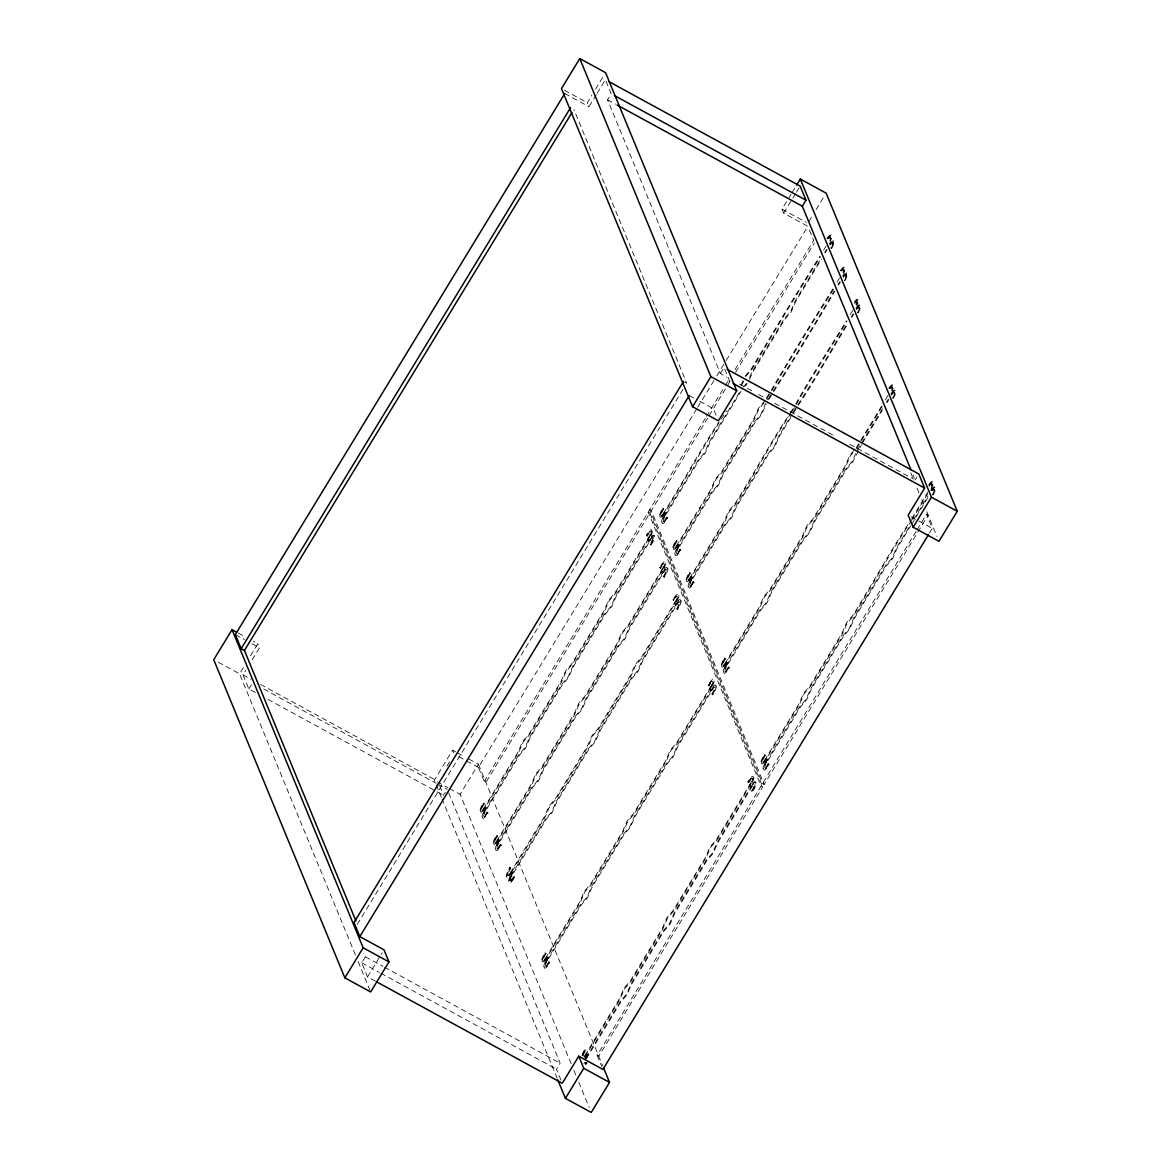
<?xml version="1.0" encoding="UTF-8"?>
<svg xmlns="http://www.w3.org/2000/svg" width="1171" height="1171" viewBox="0 0 1171 1171"><rect width="100%" height="100%" fill="white"/><g stroke="black" fill="none" stroke-linecap="round" stroke-linejoin="round"><path stroke-width="0.75" stroke-dasharray="5 3.75" d="M484.56 808.473L483.901 808.122L517.948 752.177L522.5 741.667L528.736 734.466L560.763 681.859L565.505 671.027L571.741 663.825L603.768 611.218L608.51 600.386L614.746 593.185L648.793 537.269L649.451 537.621M487.721 812.396A5.46 1.317 -61.4 0 1 484.106 816.553L483.447 816.187A5.46 1.317 -61.4 0 0 487.063 812.045L487.97 813.011A7.582 1.83 -61.4 0 1 483.784 818.251A7.582 1.83 -61.4 0 1 482.833 815.953L483.36 814.328A7.582 1.83 -61.4 0 1 486.228 808.78L485.072 807.214A7.582 1.83 -61.4 0 1 481.793 811.737L480.886 812.454A7.582 1.83 -61.4 0 1 479.934 810.156A7.582 1.83 -61.4 0 1 483.33 802.984L484.238 803.95A5.46 1.317 -61.4 0 0 481.501 810.23A5.46 1.317 -61.4 0 0 483.843 809.498L518.607 752.529L523.159 742.033L529.394 734.817L561.421 682.225L566.164 671.393L572.399 664.177L604.426 611.584L609.169 600.752L615.404 593.551L650.095 536.42A5.46 1.317 -61.4 0 0 650.9 531.971L650.242 531.605A5.46 1.317 -61.4 0 0 646.626 535.762L647.285 536.113A5.46 1.317 -61.4 0 1 650.9 531.971M497.836 840.69L497.177 840.339L531.224 784.394L535.776 773.885L542.012 766.683L574.039 714.076L578.781 703.244L585.017 696.042L617.044 643.435L621.786 632.603L628.022 625.402L662.069 569.487L662.727 569.838M500.998 844.613A5.46 1.317 -61.4 0 1 497.382 848.77L496.724 848.404A5.46 1.317 -61.4 0 0 500.339 844.262L501.247 845.213A7.582 1.83 -61.4 0 1 497.06 850.468A7.582 1.83 -61.4 0 1 496.109 848.17L496.636 846.545A7.582 1.83 -61.4 0 1 499.505 840.998L498.348 839.431A7.582 1.83 -61.4 0 1 495.07 843.954L494.162 844.672A7.582 1.83 -61.4 0 1 493.225 842.373A7.582 1.83 -61.4 0 1 496.606 835.201L497.514 836.153A5.46 1.317 -61.4 0 0 494.777 842.447A5.46 1.317 -61.4 0 0 497.119 841.7L531.883 784.746L536.435 774.236L542.671 767.034L574.698 714.427L579.44 703.61L585.676 696.394L617.703 643.801L622.445 632.969L628.681 625.753L663.372 568.638A5.46 1.317 -61.4 0 0 664.177 564.188L663.518 563.822A5.46 1.317 -61.4 0 0 659.902 567.979L660.561 568.33A5.46 1.317 -61.4 0 1 664.177 564.188M664.089 513.601L663.43 513.235C682.634 483.184 698.736 451.86 718.643 422.57M667.25 517.523A5.46 1.317 -61.4 0 1 663.635 521.666L662.976 521.315A5.46 1.317 -61.4 0 0 666.592 517.158L667.499 518.124A7.582 1.83 -61.4 0 1 663.328 523.378A7.582 1.83 -61.4 0 1 662.376 521.08L662.903 519.441A7.582 1.83 -61.4 0 1 665.757 513.893L664.601 512.327A7.582 1.83 -61.4 0 1 661.322 516.865L660.429 517.582A7.582 1.83 -61.4 0 1 659.478 515.284A7.582 1.83 -61.4 0 1 662.859 508.097L663.767 509.063A5.46 1.317 -61.4 0 0 661.03 515.357A5.46 1.317 -61.4 0 0 663.372 514.611L665.011 512.078C685.928 478.046 704.942 443.765 726.825 410.553M511.112 872.907L510.454 872.541L544.5 816.597L549.053 806.102L555.288 798.885L587.315 746.293L592.058 735.461L598.293 728.26L630.32 675.652L635.063 664.821L641.298 657.619L675.345 601.689L676.004 602.055M512.034 871.385L545.159 816.963L549.711 806.453L555.947 799.251L587.974 746.644L592.716 735.812L598.952 728.611L630.979 676.004L635.721 665.172L641.957 657.97L676.648 600.84A5.46 1.317 -61.4 0 0 677.453 596.39L676.794 596.039A5.46 1.317 -61.4 0 0 673.179 600.181L673.837 600.547A5.46 1.317 -61.4 0 1 677.453 596.39M677.365 545.818L676.721 545.452L710.768 489.507L715.32 478.998L721.556 471.796L753.582 419.189L758.325 408.372L764.561 401.155M680.527 549.741A5.46 1.317 -61.4 0 1 676.911 553.883L676.267 553.532A5.46 1.317 -61.4 0 0 679.883 549.375L680.775 550.341A7.582 1.83 -61.4 0 1 676.604 555.581A7.582 1.83 -61.4 0 1 675.652 553.298L676.179 551.658A7.582 1.83 -61.4 0 1 679.034 546.11L677.892 544.544A7.582 1.83 -61.4 0 1 674.613 549.082L673.706 549.799A7.582 1.83 -61.4 0 1 672.754 547.501A7.582 1.83 -61.4 0 1 676.135 540.314L677.043 541.28A5.46 1.317 -61.4 0 0 674.306 547.56A5.46 1.317 -61.4 0 0 676.662 546.828L711.426 489.873L715.979 479.363L722.214 472.162L754.241 419.555L758.984 408.723L764.18 402.722M690.656 578.02L689.997 577.669L724.044 521.724L728.596 511.215L734.832 504.013C753.626 474.372 769.581 443.677 789.137 414.812M693.817 581.943A5.46 1.317 -61.4 0 1 690.202 586.1L689.543 585.734A5.46 1.317 -61.4 0 0 693.159 581.592L694.066 582.558A7.582 1.83 -61.4 0 1 689.88 587.798A7.582 1.83 -61.4 0 1 688.929 585.5L689.456 583.875A7.582 1.83 -61.4 0 1 692.324 578.328L691.168 576.761A7.582 1.83 -61.4 0 1 687.889 581.284L686.982 582.002A7.582 1.83 -61.4 0 1 686.03 579.718A7.582 1.83 -61.4 0 1 689.426 572.531L690.319 573.497A5.46 1.317 -61.4 0 0 687.597 579.777A5.46 1.317 -61.4 0 0 689.939 579.045L724.703 522.076L729.255 511.581L735.49 504.364C754.519 474.167 770.884 443.048 790.732 413.626M546.301 958.273L545.642 957.922L579.689 901.977L584.241 891.468L590.477 884.266L622.504 831.659L627.246 820.827L633.482 813.625L665.509 761.018L670.251 750.187L676.487 742.985L710.534 687.07L711.192 687.421M549.462 962.196A5.46 1.317 -61.4 0 1 545.847 966.353L545.188 965.987A5.46 1.317 -61.4 0 0 548.804 961.845L549.711 962.796A7.582 1.83 -61.4 0 1 545.525 968.051A7.582 1.83 -61.4 0 1 544.574 965.753L545.101 964.128A7.582 1.83 -61.4 0 1 547.969 958.581L546.813 957A7.582 1.83 -61.4 0 1 543.534 961.537L542.627 962.255A7.582 1.83 -61.4 0 1 541.675 959.957A7.582 1.83 -61.4 0 1 545.071 952.784L545.979 953.736A5.46 1.317 -61.4 0 0 543.242 960.03A5.46 1.317 -61.4 0 0 545.584 959.283L580.348 902.329L584.9 891.819L591.135 884.617L623.162 832.01L627.905 821.178L634.14 813.977L666.167 761.37L670.91 750.552L677.145 743.336L711.836 686.206A5.46 1.317 -61.4 0 0 712.641 681.771L711.983 681.405A5.46 1.317 -61.4 0 0 708.367 685.562L709.026 685.913A5.46 1.317 -61.4 0 1 712.641 681.771M725.83 663.401L725.186 663.035L759.232 607.09L763.785 596.581L770.02 589.379L802.047 536.772L806.79 525.94L813.025 518.738L845.052 466.131L849.795 455.314L854.991 449.298M728.991 667.324A5.46 1.317 -61.4 0 1 725.376 671.466L724.717 671.1A5.46 1.317 -61.4 0 0 728.347 666.958L729.24 667.924A7.582 1.83 -61.4 0 1 725.069 673.164A7.582 1.83 -61.4 0 1 724.117 670.881L724.644 669.241A7.582 1.83 -61.4 0 1 727.498 663.694L726.342 662.127A7.582 1.83 -61.4 0 1 723.078 666.65L722.17 667.368A7.582 1.83 -61.4 0 1 721.219 665.084A7.582 1.83 -61.4 0 1 724.6 657.897L725.508 658.863A5.46 1.317 -61.4 0 0 722.77 665.143A5.46 1.317 -61.4 0 0 725.112 664.411L759.891 607.456L764.429 596.947L770.679 589.745L802.706 537.138L807.448 526.306L813.684 519.104L845.711 466.497L850.453 455.665L853.571 452.065M586.056 1055.042L585.398 1054.676L619.459 998.731L623.997 988.222L630.232 981.02L662.259 928.413L667.002 917.596L673.237 910.379L705.264 857.787L710.021 846.955L716.257 839.739L750.304 783.823L750.948 784.189M584.549 1056.959A5.46 1.317 -61.4 0 0 585.339 1056.052L620.103 999.097L624.655 988.587L630.891 981.386L662.918 928.779L667.66 917.947L673.896 910.745L705.923 858.138L710.665 847.306L716.915 840.105L751.592 782.975A5.46 1.317 -61.4 0 0 752.411 778.525L751.753 778.173A5.46 1.317 -61.4 0 0 748.137 782.316L748.781 782.682A5.46 1.317 -61.4 0 1 752.411 778.525M765.6 760.155L764.941 759.803L798.988 703.859L803.54 693.349L809.776 686.147L841.803 633.54L846.545 622.709L852.781 615.507C872.6 583.568 890.194 551.117 910.936 519.997M768.762 764.078A5.46 1.317 -61.4 0 1 765.146 768.235L764.487 767.869A5.46 1.317 -61.4 0 0 768.103 763.726L769.01 764.678A7.582 1.83 -61.4 0 1 764.824 769.933A7.582 1.83 -61.4 0 1 763.873 767.634L764.4 766.01A7.582 1.83 -61.4 0 1 767.268 760.462L766.112 758.896A7.582 1.83 -61.4 0 1 762.833 763.419L761.926 764.136A7.582 1.83 -61.4 0 1 760.974 761.838A7.582 1.83 -61.4 0 1 764.37 754.666L765.278 755.632A5.46 1.317 -61.4 0 0 762.541 761.911A5.46 1.317 -61.4 0 0 764.883 761.165L799.647 704.21L804.199 693.7L810.434 686.499L842.461 633.892L847.204 623.074L853.439 615.858C873.01 584.49 890.194 552.478 910.643 521.9M485.555 810.888L484.896 810.537L518.943 754.622L524.989 747.713L529.731 736.881L561.758 684.274L567.994 677.072L572.736 666.24L604.763 613.633L610.999 606.432L615.741 595.6L650.505 538.675A5.46 1.317 -61.4 0 1 652.847 537.928A5.46 1.317 -61.4 0 1 650.11 544.208L651.017 545.174A7.582 1.83 -61.4 0 0 654.399 538.001A7.582 1.83 -61.4 0 0 653.462 535.703L652.554 536.42A7.582 1.83 -61.4 0 0 649.276 540.943L648.119 539.377A7.582 1.83 -61.4 0 0 650.988 533.83L651.515 532.205A7.582 1.83 -61.4 0 0 650.564 529.907A7.582 1.83 -61.4 0 0 646.377 535.162L646.626 535.762M484.106 816.553A5.46 1.317 -61.4 0 1 484.911 812.103L519.602 754.973L525.647 748.064L530.39 737.232L562.417 684.64L568.652 677.424L573.395 666.606L605.422 613.999L611.657 606.798L616.4 595.966L651.164 539.026A5.46 1.317 -61.4 0 1 653.506 538.294A5.46 1.317 -61.4 0 1 650.769 544.574L651.017 545.174M498.831 843.105L498.173 842.754L532.22 786.824L538.265 779.93L543.007 769.098L575.034 716.491L581.27 709.289L586.012 698.458L618.039 645.85L624.275 638.649L629.017 627.817L663.064 571.902L663.723 572.253M497.382 848.77A5.46 1.317 -61.4 0 1 498.187 844.32L532.878 787.19L538.923 780.281L543.666 769.449L575.693 716.842L581.928 709.641L586.671 698.809L618.698 646.216L624.933 639L629.676 628.168L664.44 571.243A5.46 1.317 -61.4 0 1 666.782 570.497A5.46 1.317 -61.4 0 1 664.045 576.791L664.294 577.391A7.582 1.83 -61.4 0 0 667.69 570.204A7.582 1.83 -61.4 0 0 666.738 567.92L665.831 568.638A7.582 1.83 -61.4 0 0 662.552 573.161L661.395 571.594A7.582 1.83 -61.4 0 0 664.264 566.047L664.791 564.422A7.582 1.83 -61.4 0 0 663.84 562.124A7.582 1.83 -61.4 0 0 659.654 567.364L659.902 567.979M665.084 516.016L664.44 515.65L698.472 459.735L704.532 452.826L709.275 441.994L741.302 389.401M663.635 521.666A5.46 1.317 -61.4 0 1 664.455 517.216L699.131 460.101L705.191 453.192L709.933 442.36L741.009 391.304M512.108 875.323L511.449 874.957L545.496 819.041L551.541 812.132L556.284 801.315L588.31 748.708L594.546 741.492L599.289 730.675L631.315 678.068L637.551 670.866L642.308 660.034L676.34 604.104L676.999 604.47M512.371 873.449L510.819 876.171A5.46 1.317 -61.4 0 0 510 880.621L510.658 880.973A5.46 1.317 -61.4 0 1 511.464 876.537L546.154 819.407L552.2 812.498L556.942 801.667L588.969 749.059L595.205 741.858L599.947 731.026L631.974 678.419L638.21 671.217L642.952 660.385L677.716 603.46A5.46 1.317 -61.4 0 1 680.058 602.714A5.46 1.317 -61.4 0 1 677.321 609.008L677.57 609.608A7.582 1.83 -61.4 0 0 680.966 602.421A7.582 1.83 -61.4 0 0 680.014 600.138L679.107 600.855A7.582 1.83 -61.4 0 0 675.828 605.378L674.672 603.812A7.582 1.83 -61.4 0 0 677.541 598.264L678.068 596.625A7.582 1.83 -61.4 0 0 677.116 594.341A7.582 1.83 -61.4 0 0 672.93 599.581L673.179 600.181M740.98 385.435L743.014 380.795M742.312 384.249L743.673 381.146M749.572 377.545L752.28 371.368L784.307 318.761L790.542 311.545L795.285 300.727L820.842 258.747M749.542 379.463L752.938 371.719L784.965 319.112L791.201 311.91L795.943 301.079L821.5 259.113M745.049 376.154L751.284 368.938C774.016 330.954 795.943 293.511 819.846 256.332M745.707 376.506L751.943 369.304C774.675 331.32 796.602 293.862 820.505 256.698M678.375 548.233L677.716 547.867L711.763 491.952L717.808 485.043L722.551 474.211L754.578 421.604L760.813 414.402L765.556 403.571M676.911 553.883A5.46 1.317 -61.4 0 1 677.731 549.433L712.407 492.303L718.467 485.409L723.21 474.577L755.236 421.97L761.472 414.768L766.215 403.936M771.147 390.324C791.406 355.808 811.62 322.288 833.123 288.549M771.806 390.69C792.064 356.174 812.279 322.64 833.781 288.915M773.094 391.202C794.319 358.019 814.123 324.938 834.118 290.964M773.753 391.553C794.977 358.37 814.782 325.304 834.777 291.33M691.651 580.435L690.992 580.084L725.039 524.169L731.085 517.26L735.827 506.428L767.854 453.821L774.09 446.619L778.832 435.788L792.02 414.124M690.202 586.1A5.46 1.317 -61.4 0 1 691.007 581.65L725.698 524.52L731.743 517.611L736.486 506.794L768.513 454.187L774.748 446.985L779.491 436.154L792.679 414.49M795.738 403.98C811.591 375.408 829.288 348.738 846.399 320.766M796.397 404.332C812.25 375.774 829.932 349.09 847.057 321.117M547.296 960.688L546.637 960.337L580.684 904.407L586.73 897.513L591.472 886.681L623.499 834.074L629.735 826.872L634.477 816.041L666.504 763.433L672.74 756.232L677.482 745.4L711.529 689.485L712.188 689.836M545.847 966.353A5.46 1.317 -61.4 0 1 546.652 961.903L581.343 904.773L587.388 897.864L592.131 887.033L624.158 834.425L630.393 827.224L635.136 816.392L667.163 763.799L673.398 756.583L678.141 745.751L712.905 688.826A5.46 1.317 -61.4 0 1 715.247 688.08A5.46 1.317 -61.4 0 1 712.51 694.374L712.758 694.974A7.582 1.83 -61.4 0 0 716.154 687.787A7.582 1.83 -61.4 0 0 715.203 685.503L714.295 686.221A7.582 1.83 -61.4 0 0 711.017 690.744L709.86 689.177A7.582 1.83 -61.4 0 0 712.729 683.63L713.256 682.005A7.582 1.83 -61.4 0 0 712.305 679.707A7.582 1.83 -61.4 0 0 708.118 684.947L708.367 685.562M797.671 404.844C815.572 378.292 830.488 350.568 847.394 323.181M798.329 405.21C816.231 378.657 831.147 350.919 848.053 323.533M726.825 665.816L726.181 665.45L760.213 609.535L766.273 602.626L771.016 591.794L803.043 539.187L809.278 531.985L814.021 521.154L846.048 468.546L852.283 461.345L855.664 453.616M725.376 671.466A5.46 1.317 -61.4 0 1 726.196 667.016L760.872 609.886L766.932 602.992L771.674 592.16L803.701 539.553L809.937 532.351L814.679 521.519L846.706 468.912L852.942 461.711L861.475 444.658M587.052 1057.457L586.393 1057.091L620.44 1001.176L626.485 994.267L631.228 983.435L663.254 930.843L669.49 923.626L674.233 912.795L706.259 860.202L712.51 852.986L717.252 842.154L751.299 786.239L751.943 786.605M586.422 1058.657L621.098 1001.527L627.144 994.633L631.886 983.801L663.913 931.194L670.149 923.992L674.891 913.16L706.918 860.553L713.154 853.352L717.911 842.52L752.66 785.58A5.46 1.317 -61.4 0 1 755.002 784.848A5.46 1.317 -61.4 0 1 752.28 791.128L752.529 791.742A7.582 1.83 -61.4 0 0 755.91 784.555A7.582 1.83 -61.4 0 0 754.958 782.257L754.051 782.975A7.582 1.83 -61.4 0 0 750.787 787.512L749.63 785.946A7.582 1.83 -61.4 0 0 752.485 780.398L753.012 778.759A7.582 1.83 -61.4 0 0 752.06 776.461A7.582 1.83 -61.4 0 0 747.888 781.716L748.137 782.316M766.595 762.57L765.936 762.219L799.983 706.289L806.029 699.394L810.771 688.563L842.798 635.955L849.034 628.754L853.776 617.922L885.803 565.315L892.039 558.113L896.781 547.281L910.043 525.516M765.146 768.235A5.46 1.317 -61.4 0 1 765.951 763.785L800.642 706.655L806.687 699.746L811.43 688.914L843.457 636.321L849.692 629.105L854.435 618.273L886.462 565.681L892.697 558.465L897.44 547.633L910.687 525.881M585.763 1058.306L587.315 1055.583M648.866 541.192L650.447 540.036M498.099 838.817L496.46 841.349A5.46 1.317 -61.4 0 1 494.118 842.081A5.46 1.317 -61.4 0 1 496.855 835.801L496.606 835.201M662.142 573.409L663.781 570.877A5.46 1.317 -61.4 0 1 666.123 570.145A5.46 1.317 -61.4 0 1 663.386 576.425L664.294 577.391M675.433 605.627L677.058 603.094A5.46 1.317 -61.4 0 1 679.4 602.362A5.46 1.317 -61.4 0 1 676.677 608.642L677.57 609.608M710.607 690.992L712.246 688.46A5.46 1.317 -61.4 0 1 714.588 687.728A5.46 1.317 -61.4 0 1 711.851 694.008L712.758 694.974M750.377 787.761L752.016 785.229A5.46 1.317 -61.4 0 1 754.358 784.482A5.46 1.317 -61.4 0 1 751.621 790.776L752.529 791.742M355.413 954.921L239.557 673.837L244.124 666.314M250.535 655.804L257.854 643.772L253.302 641.284M596.259 94.719L588.94 106.737L587.271 102.711L591.853 95.202M595.512 89.186L603.738 75.661M255.234 692.442L248.852 688.943L243.041 674.862L245.793 670.339M252.189 659.829L259.508 647.797L257.854 643.772M597.166 93.212L605.407 79.687L611.218 93.782L607.559 99.784L720.414 373.608L726.796 377.106M248.852 688.943L251.604 684.435M455.651 751.826L452.606 750.172L434.309 780.237L441.247 797.07M726.21 360.434L807.858 226.34L783.692 213.137L782.023 209.111L787.512 200.095M788.434 198.587L791.172 194.079M792.094 192.571L795.753 186.57M446.941 766.229L449.693 761.721M783.692 213.137L791.918 199.612M792.84 198.104L795.577 193.596M796.5 192.088L800.159 186.087M357.301 924.314L682.927 389.475M437.222 791.859L443.604 795.343L445.434 792.343M571.111 1063.634L460.115 794.333L478.427 764.282L466.278 757.637M808.751 221.714L812.411 215.698M816.07 209.682L824.311 196.157M916.103 531.385L597.108 1055.32L598.747 1056.213L762.731 786.883L761.077 785.99L648.222 512.166L649.861 513.059L485.892 782.389L484.252 781.496L478.441 767.4L696.789 408.767M697.726 407.215L715.774 377.589M716.725 376.023L725.259 362M375.51 981.225L367.518 976.863L361.707 962.767L365.367 956.751L363.976 953.384M720.414 373.608L724.073 367.592L729.884 381.687M484.252 781.496L705.615 417.915M706.552 416.349L724.571 386.781M725.508 385.215L729.313 378.994M734.993 369.655L813.669 240.436L808.502 227.906M367.518 976.863L382.17 952.813M917.039 529.819L926.524 514.259L928.164 515.152L764.195 784.482L651.325 510.658L708.206 417.257M709.143 415.69L730.001 381.439M735.681 372.1L814.357 242.895M823.623 250.111L827.414 243.905M824.618 252.526L826.521 249.423M825.277 252.892L827.18 249.789M766.449 398.067L770.211 391.875M836.899 282.328L840.69 276.107M767.107 398.418L770.869 392.241M768.381 398.93L772.143 392.739M837.894 284.743L839.797 281.64M769.04 399.296L772.801 393.105M838.553 285.109L840.456 281.991M790.088 413.261L794.787 405.517M850.19 314.545L853.966 308.324M791.684 412.075L795.446 405.883M792.957 412.587L796.734 406.396M851.185 316.96L853.073 313.857M793.616 412.939L797.392 406.747M851.829 317.326L853.732 314.209M856.03 448.098L859.821 441.891M860.758 440.325L881.587 406.132M885.364 399.911L889.155 393.69M856.689 448.464L860.48 442.243M861.417 440.691L882.246 406.483M857.026 450.513L882.583 408.547M886.359 402.326L888.262 399.223M862.412 443.106L882.29 410.465M887.018 402.692L888.921 399.574M560.982 1080.13L556.474 1069.167L560.133 1063.151L447.966 791.025M915.166 480.008L916.995 477.007M911.872 518.446L928.91 490.459M911.594 520.348L927.681 493.928M913.819 519.295L928.018 495.977M911.638 524.33L928.676 496.343M929.481 533.025L932.336 528.355L926.524 514.259M647.87 538.777L649.437 536.055A5.46 1.317 -61.4 0 0 650.242 531.605M665.348 514.142L663.796 516.865A5.46 1.317 -61.4 0 0 662.976 521.315M485.819 809.029L484.252 811.737A5.46 1.317 -61.4 0 0 483.447 816.187M661.147 570.994L662.713 568.272A5.46 1.317 -61.4 0 0 663.518 563.822M678.638 546.359L677.072 549.082A5.46 1.317 -61.4 0 0 676.267 553.532M499.095 841.232L497.529 843.954A5.46 1.317 -61.4 0 0 496.724 848.404M674.423 603.211L675.989 600.489A5.46 1.317 -61.4 0 0 676.794 596.039M691.915 578.576L690.348 581.299A5.46 1.317 -61.4 0 0 689.543 585.734M709.611 688.577L711.178 685.855A5.46 1.317 -61.4 0 0 711.983 681.405M727.089 663.942L725.537 666.665A5.46 1.317 -61.4 0 0 724.717 671.1M547.56 958.815L545.993 961.537A5.46 1.317 -61.4 0 0 545.188 965.987M749.381 785.331L750.933 782.623A5.46 1.317 -61.4 0 0 751.753 778.173M766.859 760.696L765.292 763.419A5.46 1.317 -61.4 0 0 764.487 767.869M829.99 245.163L830.707 244.154A5.46 1.317 -61.4 0 1 833.049 243.041A5.46 1.317 -61.4 0 1 831.132 248.384M843.149 277.542L843.984 276.356A5.46 1.317 -61.4 0 1 846.326 275.258A5.46 1.317 -61.4 0 1 844.408 280.586M856.425 309.759L857.26 308.573A5.46 1.317 -61.4 0 1 859.602 307.475A5.46 1.317 -61.4 0 1 857.684 312.803M891.072 394.598L891.79 393.588A5.46 1.317 -61.4 0 1 894.073 392.212A5.46 1.317 -61.4 0 1 892.946 396.413M891.614 395.125L892.448 393.939A5.46 1.317 -61.4 0 1 894.79 392.841A5.46 1.317 -61.4 0 1 892.873 398.169M743.38 387.001L746.498 383.385M745.078 386.152L747.157 383.751M607.559 99.784L615.536 104.146M564.495 90.269L587.271 102.711M782.023 209.111L806.321 222.388M564.759 93.534L588.94 106.737M739.574 384.073L752.338 391.055M758.72 394.539L768.308 399.779M774.69 403.263L835.347 436.402M849.722 444.248L913.57 479.144M684.523 382.053L686.718 383.239L573.863 109.415M689.251 395.535L693.774 398.023M699.819 401.316L713.417 408.752L717.15 417.813M911.184 516.792L917.23 520.1M918.737 520.919L932.336 528.355M662.859 508.097L663.767 509.063M665.011 512.078L662.727 514.259A5.46 1.317 -61.4 0 1 660.371 514.991A5.46 1.317 -61.4 0 1 663.108 508.712M664.601 512.327L665.757 513.893M666.592 517.158L667.499 518.124M651.325 510.658L649.685 509.766L762.555 783.589L764.195 784.482M676.135 540.314L677.043 541.28M678.287 544.295L676.004 546.462A5.46 1.317 -61.4 0 1 673.662 547.208A5.46 1.317 -61.4 0 1 676.384 540.914M677.892 544.544L679.034 546.11M679.883 549.375L680.775 550.341M646.377 535.162L647.285 536.113M648.119 539.377L649.276 540.943M689.426 572.531L690.319 573.497M691.563 576.513L689.28 578.679A5.46 1.317 -61.4 0 1 686.938 579.425A5.46 1.317 -61.4 0 1 689.675 573.131M691.168 576.761L692.324 578.328M693.159 581.592L694.066 582.558M659.654 567.364L660.561 568.33M661.395 571.594L662.552 573.161M672.93 599.581L673.837 600.547M674.672 603.812L675.828 605.378M724.6 657.897L725.508 658.863M726.752 661.878L724.468 664.045A5.46 1.317 -61.4 0 1 722.112 664.791A5.46 1.317 -61.4 0 1 724.849 658.497M726.342 662.127L727.498 663.694M728.347 666.958L729.24 667.924M708.118 684.947L709.026 685.913M709.86 689.177L711.017 690.744M764.37 754.666L765.278 755.632M766.522 758.647L764.224 760.813A5.46 1.317 -61.4 0 1 761.882 761.545A5.46 1.317 -61.4 0 1 764.619 755.266M766.112 758.896L767.268 760.462M768.103 763.726L769.01 764.678M747.888 781.716L748.781 782.682M749.63 785.946L750.787 787.512M238.123 632.999L245.705 637.141M457.158 752.66L464.755 756.817M235.342 634.594L244.402 639.556M251.955 643.669L259.508 647.797M458.798 756.671L478.441 767.4M483.33 802.984L484.238 803.95M485.482 806.965L483.184 809.132A5.46 1.317 -61.4 0 1 480.842 809.864A5.46 1.317 -61.4 0 1 483.579 803.584M243.041 674.862L251.018 679.209M260.606 684.45L436.198 780.384M218.304 662.215L239.557 673.837M437.339 781.891L447.966 787.702M449.488 788.522L460.115 794.333M485.072 807.214L486.228 808.78M263.695 689.046L436.095 783.238M437.691 784.102L447.263 789.342M487.063 812.045L487.97 813.011M268.013 699.409L435.627 790.981M498.348 839.431L499.505 840.998M500.339 844.262L501.247 845.213M509.883 867.404L510.79 868.37A5.46 1.317 -61.4 0 0 508.053 874.664A5.46 1.317 -61.4 0 0 510.395 873.917L512.034 871.4L509.736 873.566A5.46 1.317 -61.4 0 1 507.394 874.298A5.46 1.317 -61.4 0 1 510.132 868.018L509.883 867.404A7.582 1.83 -61.4 0 0 506.501 874.591A7.582 1.83 -61.4 0 0 507.438 876.889L508.346 876.171A7.582 1.83 -61.4 0 0 511.625 871.634L512.781 873.2A7.582 1.83 -61.4 0 0 509.927 878.748L509.4 880.387A7.582 1.83 -61.4 0 0 510.336 882.685A7.582 1.83 -61.4 0 0 514.523 877.43L513.615 876.464A5.46 1.317 -61.4 0 1 510 880.621M511.625 871.634L512.781 873.2M513.615 876.464L514.523 877.43M545.071 952.784L545.979 953.736M547.223 956.766L544.925 958.932A5.46 1.317 -61.4 0 1 542.583 959.664A5.46 1.317 -61.4 0 1 545.32 953.384M546.813 957L547.969 958.581M548.804 961.845L549.711 962.796M581.972 1055.086A7.582 1.83 -61.4 0 1 584.827 1049.538L585.734 1050.504A5.46 1.317 -61.4 0 0 583.173 1055.818M584.827 1049.538L585.734 1050.504M586.978 1053.519L584.68 1055.686A5.46 1.317 -61.4 0 1 583.89 1056.593M584.344 1057.12A7.582 1.83 -61.4 0 0 586.569 1053.768L587.725 1055.334A7.582 1.83 -61.4 0 0 585.646 1059.038M586.569 1053.768L587.725 1055.334M585.602 1063.107L584.944 1062.756A5.46 1.317 -61.4 0 0 585.456 1062.595M365.367 956.751L382.932 966.353M384.527 967.217L560.133 1063.151M361.707 962.767L379.272 972.369M380.868 973.233L556.474 1069.167M913.073 474.943L914.478 478.324M910.745 472.894L912.838 477.973M917.025 488.102L919.118 493.181M921.899 499.944L923.29 503.325M926.773 511.771L936.932 536.42M649.861 513.059L762.731 786.883M478.427 764.282L602.802 1066.034M597.108 1055.32L601.631 1066.283M452.606 750.172L453.719 752.865M573.892 1070.367L575.971 1075.417M578.752 1082.15L589.159 1107.4M439.74 785.946L443.604 795.343M441.935 798.754L557.103 1078.154M358.18 961.654L370.665 991.954M751.87 791.376A7.582 1.83 -61.4 0 0 755.251 784.204A7.582 1.83 -61.4 0 0 754.3 781.906L753.407 782.623A7.582 1.83 -61.4 0 0 750.128 787.146M582.514 1055.466A5.46 1.317 -61.4 0 1 585.076 1050.138M587.227 1054.134A7.582 1.83 -61.4 0 1 586.129 1055.92M582.631 1055.452A7.582 1.83 -61.4 0 1 585.485 1049.904M586.583 1062.551A7.582 1.83 -61.4 0 1 585.529 1063.736M584.988 1058.686A7.582 1.83 -61.4 0 1 587.066 1054.983M587.242 1062.917A7.582 1.83 -61.4 0 1 585.28 1064.805M584.109 1063.81A7.582 1.83 -61.4 0 1 584.344 1062.521M748.532 782.067A7.582 1.83 -61.4 0 1 752.719 776.827A7.582 1.83 -61.4 0 1 753.67 779.125L753.143 780.75A7.582 1.83 -61.4 0 1 750.289 786.297M586.788 1062.39A5.46 1.317 -61.4 0 1 585.295 1062.858M931.545 490.342A5.46 1.317 -61.4 0 1 933.829 488.98A5.46 1.317 -61.4 0 1 932.716 493.167M932.204 490.708A5.46 1.317 -61.4 0 1 934.546 489.61A5.46 1.317 -61.4 0 1 932.628 494.938M932.497 494.689A7.582 1.83 -61.4 0 0 933.843 487.019L932.936 487.736A7.582 1.83 -61.4 0 0 930.755 490.473M933.155 495.055A7.582 1.83 -61.4 0 0 934.502 487.385L933.594 488.102A7.582 1.83 -61.4 0 0 931.413 490.825M766.771 759.247A7.582 1.83 -61.4 0 1 763.492 763.785L762.584 764.502A7.582 1.83 -61.4 0 1 761.633 762.204A7.582 1.83 -61.4 0 1 765.029 755.017M768.352 764.326A7.582 1.83 -61.4 0 1 764.165 769.567A7.582 1.83 -61.4 0 1 763.229 767.283L763.755 765.644A7.582 1.83 -61.4 0 1 766.61 760.096M929.306 484.911A5.46 1.317 -61.4 0 1 931.589 483.535A5.46 1.317 -61.4 0 1 930.477 487.736M929.13 486.448A5.46 1.317 -61.4 0 1 932.116 483.725A5.46 1.317 -61.4 0 1 931.135 488.102M928.515 485.043A7.582 1.83 -61.4 0 1 932.555 483.886L932.028 485.511A7.582 1.83 -61.4 0 1 931.238 487.356M929.174 485.394A7.582 1.83 -61.4 0 1 933.199 484.238L932.672 485.877A7.582 1.83 -61.4 0 1 930.916 489.61M712.1 694.608A7.582 1.83 -61.4 0 0 715.496 687.436A7.582 1.83 -61.4 0 0 714.544 685.137L713.637 685.855A7.582 1.83 -61.4 0 0 710.358 690.392M547.472 957.366A7.582 1.83 -61.4 0 1 544.193 961.889L543.285 962.606A7.582 1.83 -61.4 0 1 542.334 960.322A7.582 1.83 -61.4 0 1 545.73 953.135M549.053 962.445A7.582 1.83 -61.4 0 1 544.866 967.685A7.582 1.83 -61.4 0 1 543.93 965.402L544.442 963.762A7.582 1.83 -61.4 0 1 547.311 958.215M708.777 685.313A7.582 1.83 -61.4 0 1 712.963 680.058A7.582 1.83 -61.4 0 1 713.9 682.356L713.373 683.996A7.582 1.83 -61.4 0 1 710.519 689.543M892.741 397.92A7.582 1.83 -61.4 0 0 894.088 390.265L893.18 390.982A7.582 1.83 -61.4 0 0 890.999 393.705M893.4 398.286A7.582 1.83 -61.4 0 0 894.746 390.616L893.839 391.334A7.582 1.83 -61.4 0 0 891.658 394.071M727.001 662.479A7.582 1.83 -61.4 0 1 723.722 667.016L722.829 667.733A7.582 1.83 -61.4 0 1 721.878 665.435A7.582 1.83 -61.4 0 1 725.259 658.263M728.596 667.558A7.582 1.83 -61.4 0 1 724.41 672.813A7.582 1.83 -61.4 0 1 723.458 670.515L723.985 668.89A7.582 1.83 -61.4 0 1 726.84 663.328M889.55 388.143A5.46 1.317 -61.4 0 1 891.834 386.781A5.46 1.317 -61.4 0 1 890.707 390.968M890.209 388.509A5.46 1.317 -61.4 0 1 892.478 387.133A5.46 1.317 -61.4 0 1 891.365 391.334M888.76 388.274A7.582 1.83 -61.4 0 1 892.785 387.118L892.258 388.757A7.582 1.83 -61.4 0 1 891.482 390.587M889.418 388.626A7.582 1.83 -61.4 0 1 893.444 387.484L892.917 389.109A7.582 1.83 -61.4 0 1 892.141 390.953M676.926 609.242A7.582 1.83 -61.4 0 0 680.307 602.07A7.582 1.83 -61.4 0 0 679.356 599.772L678.448 600.489A7.582 1.83 -61.4 0 0 675.184 605.026M512.283 872A7.582 1.83 -61.4 0 1 509.004 876.523L508.097 877.24A7.582 1.83 -61.4 0 1 507.145 874.957A7.582 1.83 -61.4 0 1 510.541 867.77M513.864 877.079A7.582 1.83 -61.4 0 1 509.678 882.319A7.582 1.83 -61.4 0 1 508.741 880.021L509.268 878.396A7.582 1.83 -61.4 0 1 512.122 872.849M673.588 599.947A7.582 1.83 -61.4 0 1 677.775 594.692A7.582 1.83 -61.4 0 1 678.726 596.99L678.199 598.615A7.582 1.83 -61.4 0 1 675.33 604.163M514.274 876.83A5.46 1.317 -61.4 0 1 510.658 880.973M856.601 308.222A5.46 1.317 -61.4 0 1 858.885 306.846A5.46 1.317 -61.4 0 1 857.772 311.047M857.553 312.555A7.582 1.83 -61.4 0 0 858.899 304.899L857.992 305.602A7.582 1.83 -61.4 0 0 855.811 308.339M858.211 312.92A7.582 1.83 -61.4 0 0 859.558 305.25L858.65 305.968A7.582 1.83 -61.4 0 0 856.469 308.705M691.827 577.113A7.582 1.83 -61.4 0 1 688.548 581.65L687.64 582.368A7.582 1.83 -61.4 0 1 686.689 580.069A7.582 1.83 -61.4 0 1 690.07 572.882M693.408 582.192A7.582 1.83 -61.4 0 1 689.221 587.447A7.582 1.83 -61.4 0 1 688.27 585.149L688.797 583.509A7.582 1.83 -61.4 0 1 691.666 577.962M855.152 301.884A5.46 1.317 -61.4 0 1 855.533 305.602M855.02 303.143A5.46 1.317 -61.4 0 1 857.304 301.767A5.46 1.317 -61.4 0 1 856.177 305.968M854.698 301.357A7.582 1.83 -61.4 0 1 857.596 301.752L857.07 303.377A7.582 1.83 -61.4 0 1 856.294 305.221M854.23 303.26A7.582 1.83 -61.4 0 1 858.255 302.103L857.728 303.743A7.582 1.83 -61.4 0 1 856.952 305.587M843.325 276.005A5.46 1.317 -61.4 0 1 845.608 274.629A5.46 1.317 -61.4 0 1 844.496 278.83M845.257 278.449A7.582 1.83 -61.4 0 0 845.623 272.682L844.715 273.399A7.582 1.83 -61.4 0 0 842.535 276.122M844.935 280.703A7.582 1.83 -61.4 0 0 846.282 273.033L845.374 273.751A7.582 1.83 -61.4 0 0 843.193 276.488M678.536 544.91A7.582 1.83 -61.4 0 1 675.257 549.433L674.364 550.15A7.582 1.83 -61.4 0 1 673.413 547.852A7.582 1.83 -61.4 0 1 676.794 540.68M680.131 549.975A7.582 1.83 -61.4 0 1 675.945 555.23A7.582 1.83 -61.4 0 1 674.994 552.932L675.521 551.307A7.582 1.83 -61.4 0 1 678.39 545.759M841.085 270.574A5.46 1.317 -61.4 0 1 843.369 269.198A5.46 1.317 -61.4 0 1 842.242 273.399M841.744 270.925A5.46 1.317 -61.4 0 1 844.013 269.55A5.46 1.317 -61.4 0 1 842.9 273.751M840.295 270.691A7.582 1.83 -61.4 0 1 844.32 269.535L843.793 271.174A7.582 1.83 -61.4 0 1 843.018 273.004M840.954 271.057A7.582 1.83 -61.4 0 1 844.979 269.901L844.452 271.526A7.582 1.83 -61.4 0 1 843.676 273.37M663.635 577.04A7.582 1.83 -61.4 0 0 667.031 569.853A7.582 1.83 -61.4 0 0 666.079 567.554L665.172 568.272A7.582 1.83 -61.4 0 0 661.893 572.809M499.007 839.783A7.582 1.83 -61.4 0 1 495.728 844.32L494.821 845.038A7.582 1.83 -61.4 0 1 493.869 842.739A7.582 1.83 -61.4 0 1 497.265 835.552M500.588 844.862A7.582 1.83 -61.4 0 1 496.402 850.102A7.582 1.83 -61.4 0 1 495.465 847.819L495.992 846.179A7.582 1.83 -61.4 0 1 498.846 840.632M660.312 567.73A7.582 1.83 -61.4 0 1 664.499 562.475A7.582 1.83 -61.4 0 1 665.45 564.773L664.923 566.413A7.582 1.83 -61.4 0 1 662.054 571.96M650.359 544.822A7.582 1.83 -61.4 0 0 653.755 537.635A7.582 1.83 -61.4 0 0 652.803 535.337L651.896 536.055A7.582 1.83 -61.4 0 0 648.617 540.592M485.731 807.566A7.582 1.83 -61.4 0 1 482.452 812.103L481.544 812.82A7.582 1.83 -61.4 0 1 480.593 810.522A7.582 1.83 -61.4 0 1 483.989 803.335M487.312 812.645A7.582 1.83 -61.4 0 1 483.125 817.9A7.582 1.83 -61.4 0 1 482.174 815.602L482.701 813.962A7.582 1.83 -61.4 0 1 485.57 808.414M647.036 535.513A7.582 1.83 -61.4 0 1 651.222 530.273A7.582 1.83 -61.4 0 1 652.159 532.556L651.632 534.196A7.582 1.83 -61.4 0 1 648.778 539.743M830.049 243.788A5.46 1.317 -61.4 0 1 832.391 242.69A5.46 1.317 -61.4 0 1 830.473 248.018M831.981 246.232A7.582 1.83 -61.4 0 0 832.347 240.465L831.439 241.182A7.582 1.83 -61.4 0 0 829.258 243.919M831.659 248.486A7.582 1.83 -61.4 0 0 833.005 240.816L832.098 241.533A7.582 1.83 -61.4 0 0 829.917 244.271M665.26 512.693A7.582 1.83 -61.4 0 1 661.981 517.216L661.088 517.933A7.582 1.83 -61.4 0 1 660.137 515.635A7.582 1.83 -61.4 0 1 663.518 508.463M666.841 517.772A7.582 1.83 -61.4 0 1 662.669 523.013A7.582 1.83 -61.4 0 1 661.717 520.714L662.244 519.09A7.582 1.83 -61.4 0 1 665.099 513.542M827.809 238.357A5.46 1.317 -61.4 0 1 830.093 236.981A5.46 1.317 -61.4 0 1 828.966 241.182M828.468 238.708A5.46 1.317 -61.4 0 1 830.737 237.332A5.46 1.317 -61.4 0 1 829.624 241.533M827.019 238.474A7.582 1.83 -61.4 0 1 831.044 237.318L830.517 238.957A7.582 1.83 -61.4 0 1 829.741 240.802M827.677 238.84A7.582 1.83 -61.4 0 1 831.703 237.684L831.176 239.308A7.582 1.83 -61.4 0 1 830.4 241.153"/><path stroke-width="1.5" d="M236.601 632.164L232.048 629.676L213.737 659.727L344.86 977.844L370.665 991.954L388.977 961.889L384 949.813L359.819 936.61L354.023 922.514L683.44 381.453M579.762 58.55L561.465 88.615L692.573 406.718L718.394 420.828L736.691 390.763L605.568 72.646L579.762 58.55L710.885 376.667L736.691 390.763M564.759 93.534L235.342 634.594L241.153 648.69L244.446 650.49L355.911 920.933M241.153 648.69L570.57 107.63M244.446 650.49L571.96 112.533M796.675 185.062L800.335 179.046L826.14 193.156L957.263 511.273L938.952 541.324L913.146 527.228L908.169 515.138L924.636 488.087L918.825 473.992L727.264 369.348M910.994 469.864L802.311 206.184L805.97 200.182L800.159 186.087L608.598 81.428M359.819 936.61L689.251 395.535M344.86 977.844L363.156 947.793L232.048 629.676M692.573 406.718L710.885 376.667M928.53 534.591L602.919 1069.416L578.752 1056.213L562.27 1083.263L377.106 982.103M603.475 1067.674L609.535 1082.385L591.238 1112.45L565.432 1098.354L583.729 1068.289L578.752 1056.213M913.146 527.228L931.443 497.163L800.335 179.046M614.409 95.524L805.97 200.182M617.132 105.024L802.311 206.184M733.075 383.429L924.636 488.087M931.443 497.163L957.263 511.273M363.156 947.793L388.977 961.889M583.729 1068.289L609.535 1082.385M557.791 1079.838L565.432 1098.354"/></g></svg>
